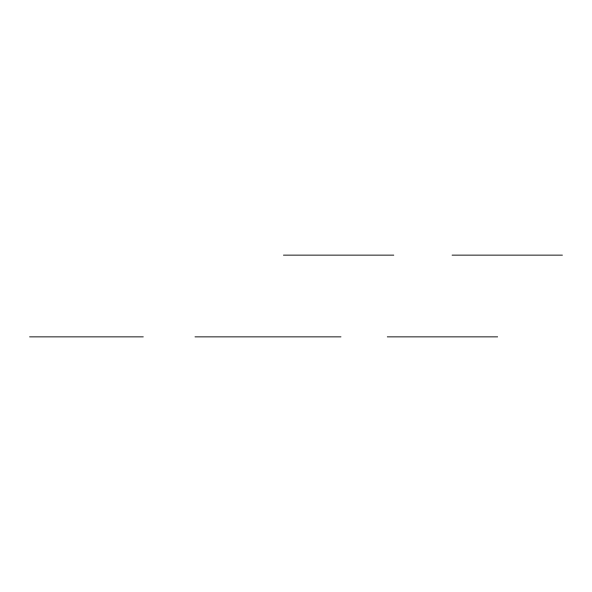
<?xml version="1.0" encoding="UTF-8"?>
<svg xmlns="http://www.w3.org/2000/svg" width="592" height="592" viewBox="0 0 592 592"><rect width="100%" height="100%" fill="white"/><g stroke="black" fill="none" stroke-linecap="round" stroke-linejoin="round"><path stroke-width="0.89" d="M283.464 255.137L393.784 255.137M452.081 255.137L562.4 255.137M29.6 336.863L143.279 336.863M194.997 336.863L340.977 336.863M387.301 336.863L497.62 336.863"/></g></svg>
